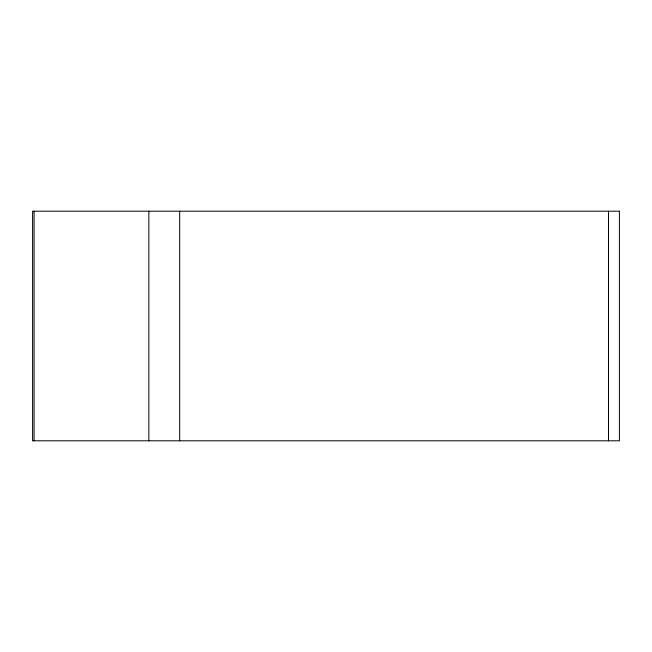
<?xml version="1.0" encoding="UTF-8"?>
<svg xmlns="http://www.w3.org/2000/svg" width="652" height="652" viewBox="0 0 652 652"><rect width="100%" height="100%" fill="white"/><g stroke="black" fill="none" stroke-linecap="round" stroke-linejoin="round"><path stroke-width="0.98" d="M608.503 211.199L608.503 440.801M179.683 211.199L179.683 440.801M148.852 211.199L148.852 440.801M34.091 211.199L34.091 440.801M619.4 211.199L32.6 211.199L32.6 440.801L619.4 440.801L619.4 211.199"/></g></svg>
